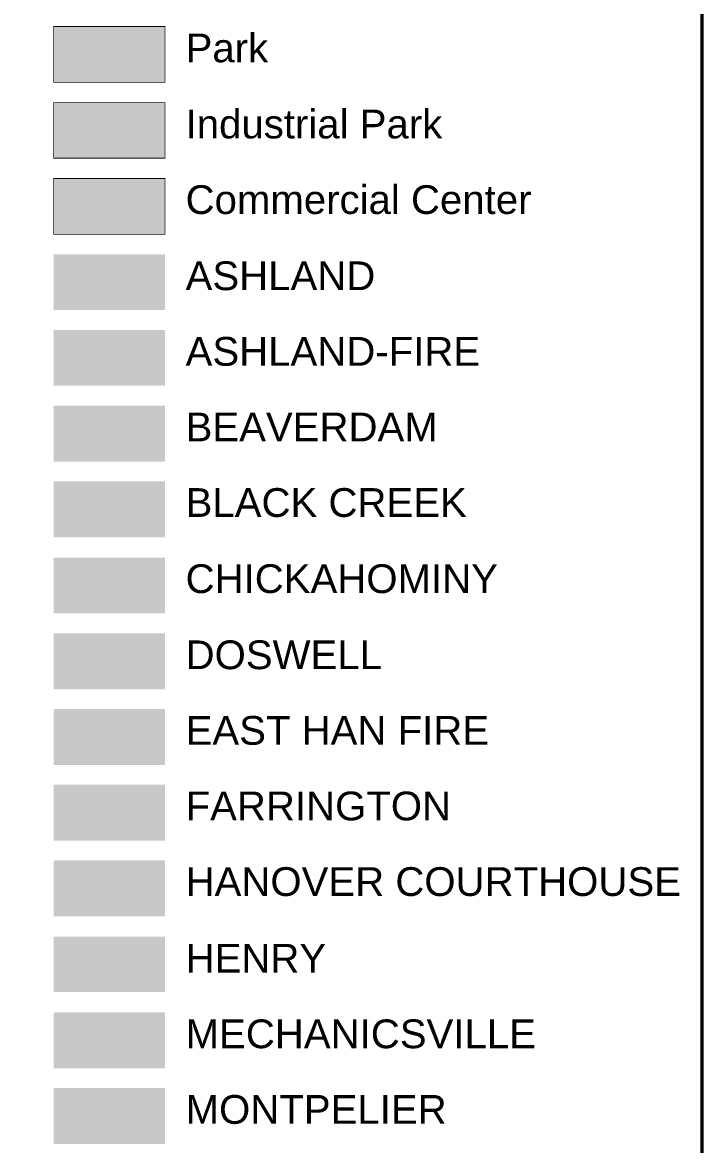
# Model space of a CAD drawing. Header units: millimetres. Extents: x 10 to 1080, y 12 to 847.
# Drawn here: x 952.5 to 1080.4, y 208.5 to 419.3 of the extents above; entities that cross this region are included whole.
import ezdxf

# ---------------------------------------------------------------- set-up
doc = ezdxf.new("R2010")
doc.units = ezdxf.units.MM

msp = doc.modelspace()

# ---------------------------------------------------------------- hatches: boundary and pattern name
at = {"layer": 'H', "linetype": 'CONTINUOUS'}
for points in [[(958.338, 408.005), (958.338, 418.5), (979.241, 418.5), (979.241, 408.005), (958.338, 408.005), (958.338, 408.005)], [(958.338, 393.788), (958.338, 404.195), (979.241, 404.195), (979.241, 393.788), (958.338, 393.788), (958.338, 393.788)], [(958.338, 379.483), (958.338, 389.978), (979.241, 389.978), (979.241, 379.483), (958.338, 379.483), (958.338, 379.483)], [(958.338, 365.248), (958.338, 375.744), (979.241, 375.744), (979.241, 365.248), (958.338, 365.248), (958.338, 365.248)], [(958.338, 351.032), (958.338, 361.527), (979.241, 361.527), (979.241, 351.032), (958.338, 351.032), (958.338, 351.032)], [(958.338, 336.797), (958.338, 347.31), (979.241, 347.31), (979.241, 336.797), (958.338, 336.797), (958.338, 336.797)], [(958.338, 322.58), (958.338, 333.075), (979.241, 333.075), (979.241, 322.58), (958.338, 322.58), (958.338, 322.58)], [(958.338, 308.275), (958.338, 318.77), (979.241, 318.77), (979.241, 308.275), (958.338, 308.275), (958.338, 308.275)], [(958.338, 294.04), (958.338, 304.553), (979.241, 304.553), (979.241, 294.04), (958.338, 294.04), (958.338, 294.04)], [(958.338, 279.823), (958.338, 290.318), (979.241, 290.318), (979.241, 279.823), (958.338, 279.823), (958.338, 279.823)], [(958.338, 265.606), (958.338, 276.102), (979.241, 276.102), (979.241, 265.606), (958.338, 265.606), (958.338, 265.606)], [(958.338, 251.372), (958.338, 261.867), (979.241, 261.867), (979.241, 251.372), (958.338, 251.372), (958.338, 251.372)], [(958.338, 237.155), (958.338, 247.562), (979.241, 247.562), (979.241, 237.155), (958.338, 237.155), (958.338, 237.155)], [(958.338, 222.85), (958.338, 233.345), (979.241, 233.345), (979.241, 222.85), (958.338, 222.85), (958.338, 222.85)], [(958.338, 208.615), (958.338, 219.11), (979.241, 219.11), (979.241, 208.615), (958.338, 208.615), (958.338, 208.615)]]:
    msp.add_hatch(color=256, dxfattribs=at).paths.add_polyline_path(points)

# ---------------------------------------------------------------- linework, layer by layer
at = {"layer": 'P'}
for points, const_width in [([(16.157, 12.118), (16.157, 846.755), (1080.082, 846.755), (1080.082, 12.118), (16.157, 12.118)], 0.602), ([(958.321, 408.023), (958.321, 418.518), (979.241, 418.518), (979.241, 408.023), (958.321, 408.023), (958.321, 408.023)], 0.151), ([(958.321, 393.788), (958.321, 404.213), (979.241, 404.213), (979.241, 393.788), (958.321, 393.788), (958.321, 393.788)], 0.151), ([(958.321, 379.483), (958.321, 389.978), (979.241, 389.978), (979.241, 379.483), (958.321, 379.483), (958.321, 379.483)], 0.151)]:
    msp.add_lwpolyline(points, dxfattribs=dict(at, const_width=const_width))

# ---------------------------------------------------------------- texts
at = {"layer": 'T', "char_height": 5.4, "attachment_point": 1}
for s, insert in [('{\\fArial|b0|i0|c0|p18;Park}', (983.1, 417.2)), ('{\\fArial|b0|i0|c0|p18;Industrial Park}', (983.1, 402.9)), ('{\\fArial|b0|i0|c0|p18;Commercial Center}', (983.1, 388.7)), ('{\\fArial|b0|i0|c0|p18;ASHLAND}', (983.1, 374.4)), ('{\\fArial|b0|i0|c0|p18;ASHLAND-FIRE}', (983.1, 360.2)), ('{\\fArial|b0|i0|c0|p18;BEAVERDAM}', (983.1, 346)), ('{\\fArial|b0|i0|c0|p18;BLACK CREEK}', (983.1, 331.8)), ('{\\fArial|b0|i0|c0|p18;CHICKAHOMINY}', (983.1, 317.5)), ('{\\fArial|b0|i0|c0|p18;DOSWELL}', (983.1, 303.2)), ('{\\fArial|b0|i0|c0|p18;EAST HAN FIRE}', (983.1, 289)), ('{\\fArial|b0|i0|c0|p18;FARRINGTON}', (983.1, 274.8)), ('{\\fArial|b0|i0|c0|p18;HANOVER COURTHOUSE}', (983.1, 260.6)), ('{\\fArial|b0|i0|c0|p18;HENRY}', (983.1, 246.2)), ('{\\fArial|b0|i0|c0|p18;MECHANICSVILLE}', (983.1, 232)), ('{\\fArial|b0|i0|c0|p18;MONTPELIER}', (983.1, 217.8))]:
    msp.add_mtext(s, dxfattribs=dict(at, insert=insert))

doc.saveas('drawing.dxf')
